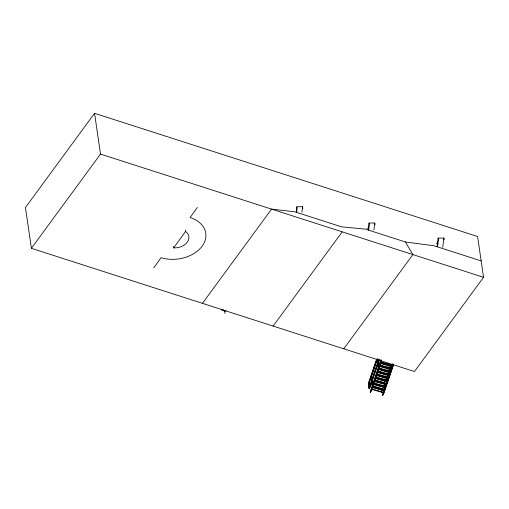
<?xml version="1.0" encoding="UTF-8"?>
<svg xmlns="http://www.w3.org/2000/svg" width="509" height="509" viewBox="0 0 509 509"><rect width="100%" height="100%" fill="white"/><g stroke="black" fill="none" stroke-linecap="round" stroke-linejoin="round"><path stroke-width="0.76" d="M296.257 211.439L296.842 206.756L302.588 206.705L302.855 208.531M296.632 212.393L297.11 208.582L296.842 206.756M301.907 212.164L302.588 206.705M368.249 229.292L369.031 223.05L374.777 222.999L375.038 224.825M368.637 230.157L369.292 224.876L369.031 223.05M373.899 230.023L374.777 222.999M437.078 246.674L438.147 238.091L443.893 238.04L444.153 239.866M437.543 246.89L438.408 239.917L438.147 238.091M442.728 247.406L443.893 238.04M381.655 360.607L371.455 390.486L370.266 392.274L380.936 359.844M372.289 385.886L370.196 391.803M372.785 384.397L381.031 359.869M393.54 364.781L383.595 393.915L382.31 395.678L388.488 376.628M388.984 375.139L389.487 373.651M389.983 372.168L392.732 363.992M382.405 395.703L392.827 364.018M371.869 381.852L369.521 388.717L369.044 388.583L368.319 383.621L376.654 359.214M368.376 383.996L370.953 376.444L371.436 376.577L371.882 379.631M371.156 375.846L371.64 375.979L372.773 385.746L372.295 385.612L371.156 375.846L376.781 359.373M369.521 388.717L368.802 383.754L376.876 360.092M368.853 384.13L377.513 358.762M371.564 382.195L369.642 387.839L369.165 387.705L371.57 380.649L372.104 381.165M371.774 380.058L377.653 362.834L378.13 362.974M378.874 359.246L377.856 362.243L378.333 362.376L379.097 360.13M369.044 388.583L371.627 381.025M377.703 363.216L371.831 380.433L372.308 380.567L377.926 364.094M378.931 359.628L377.907 362.618L378.384 362.752L379.409 359.755M372.251 380.191L377.621 364.469M370.361 392.305L371.551 390.511L381.75 360.633M382.138 383.691L382.647 382.195M383.156 380.7L383.665 379.211M384.174 377.716L384.683 376.221M385.198 374.726L385.707 373.237M388.252 365.767L388.768 364.272M387.374 368.891L387.877 367.403M388.386 365.914L388.895 364.425M382.615 383.824L383.124 382.329M387.712 368.891L388.221 367.396M382.857 383.64L383.341 382.246M384.053 380.147L384.257 379.549L383.78 379.415M384.766 378.053L385.281 376.552M385.79 375.057L386.299 373.561M386.815 372.066L387.324 370.565M387.833 369.07L388.348 367.574M388.857 366.073L389.366 364.578M389.251 369.4L389.76 367.899M383.309 387.343L383.773 385.968M387.514 375.018L388.023 373.517M388.539 372.022L389.048 370.527M389.557 369.025L390.072 367.53M390.53 366.187L391.039 364.686M387.68 375.521L388.195 374.026M388.704 372.531L389.213 371.029M382.844 390.225L383.315 388.851M385.949 381.139L386.458 379.644M386.974 378.142L387.483 376.647M387.992 375.152L388.507 373.651M389.016 372.155L389.525 370.66M382.31 395.678L383.5 393.89L393.444 364.756M380.388 361.772L380.439 362.274L381.158 360.582M379.377 364.788L380.567 362.993L392.503 366.423L392.573 366.894L380.624 363.521L380.554 363.051L379.466 365.258M380.624 363.521L380.567 362.993M377.354 358.82L378.378 367.797L378.855 367.931L377.945 359.736M378.772 367.218L379.555 366.003L391.491 369.432M379.186 368.503L390.409 371.64L391.51 369.381L391.58 369.878L379.625 366.499M378.543 369.012L377.43 371.303L389.398 374.649L390.498 372.391L378.543 369.012L378.601 369.54L390.568 372.887L390.498 372.391M377.093 374.026L388.316 377.194L388.367 377.691L376.418 374.312L376.342 373.816L377.532 372.022L389.487 375.4L389.557 375.896L377.589 372.55L377.532 372.022L389.474 375.457M376.418 374.312L376.367 373.816M388.462 378.467L376.507 375.088L375.33 376.825L375.407 377.322L387.355 380.7L388.475 378.41L376.52 375.038L375.356 376.825M374.344 379.835L374.395 380.338L375.508 378.047L387.464 381.419L387.514 381.947L375.566 378.569L375.508 378.047M386.433 384.441L374.49 381.006L373.396 383.271M374.121 383.512L385.345 386.649L386.446 384.384L386.516 384.88L374.567 381.508M372.722 385.237L373.504 384.021L385.44 387.451M371.392 389.296L372.493 387.031L384.441 390.409L384.499 390.931L372.543 387.559L372.493 387.031M371.322 388.825L372.48 387.088L384.429 390.46M381.184 362.484L392.394 365.647L393.113 363.954M392.522 366.372L391.402 368.656L380.198 365.494M390.39 371.672L390.339 371.169L379.116 368.007M391.485 369.572L391.472 371.5L390.995 371.366L390.778 367.873M389.487 375.4L388.367 377.691M375.139 380.547L386.344 383.71L387.464 381.419M373.059 386.026L384.289 389.188L384.34 389.684L385.453 387.394L385.529 387.896L373.555 384.543L373.504 384.021M385.154 388.819L385.631 388.959L385.389 389.315L384.912 389.181L384.696 385.682M372.124 389.531L383.328 392.694L384.441 390.409M153.775 267.829L161.105 257.675A30.502 21.531 -8.3 0 0 202.258 246.006A30.502 21.531 -8.3 0 0 190.08 217.534L197.416 207.379M185.562 231.423L185.868 231.646A13.304 9.391 -8.3 0 1 187.344 242.099A13.304 9.391 -8.3 0 1 174.123 247.921L173.671 247.902L185.562 231.423L185.365 230.049M94.553 113.297L25.45 207.519L31.399 248.316L414.447 371.538L483.55 277.31L477.601 236.513L94.553 113.297L100.508 154.093L31.399 248.316M202.455 303.345L271.558 209.116L294.851 211.82L341.488 226.823L365.577 229.171L405.361 241.972L434.101 245.783L481.158 260.926M273.117 326.072L342.22 231.849M343.779 348.805L412.888 254.583L405.361 241.972M223.012 309.574L221.657 310.356L221.479 309.135M224.978 313.474L224.711 311.648L226.066 310.872M381.114 361.982L392.344 365.15M380.121 364.998L391.351 368.16M378.613 367.441L379.09 367.574M391.23 371.004L391.714 371.144M378.531 369.07L390.479 372.442L389.328 374.185L378.104 371.016M376.081 377.035L387.304 380.204M375.496 378.098L387.451 381.476M375.069 380.045L386.293 383.213M374.051 383.01L385.275 386.178M368.319 383.621L368.802 383.754M372.531 385.256L373.008 385.389M373.135 386.522L384.359 389.659M372.047 389.035L383.277 392.197M381.667 392.153L382.144 392.286M436.156 243.156L437.937 243.728M367.04 228.115L368.821 228.687M100.508 154.093L483.55 277.31M222.497 309.567L224.711 311.648M390.95 365.946L391.007 366.321M391.249 369.973L391.472 371.5M390.32 364.737L390.549 366.302M389.989 364.489L390.212 366.016M390.549 368.306L390.995 371.366M388.475 378.41L388.526 378.938L376.577 375.559L376.52 375.038M384.257 379.549L384.486 381.12M384.874 383.761L384.925 384.136M384.39 383.621L384.448 383.996M383.913 382.304L384.136 383.831M384.467 386.121L384.912 389.181M379.555 366.003L379.612 366.531M377.85 361.053L378.187 363.35M378.41 364.877L378.632 366.404M381.852 388.596L382.055 390.002M381.585 388.462L381.807 389.989M377.15 359.392L378.441 368.293L378.365 367.797M381.375 388.462L381.578 389.869M381.107 388.329L381.33 389.856M374.49 381.006L374.548 381.534M372.213 381.928L372.55 384.219M370.953 376.444L372.295 385.612M372.334 385.816L372.403 386.286L372.314 385.809M369.642 387.839L369.025 383.627L368.548 383.493L369.165 387.705M173.467 246.528L173.671 247.902"/></g></svg>
